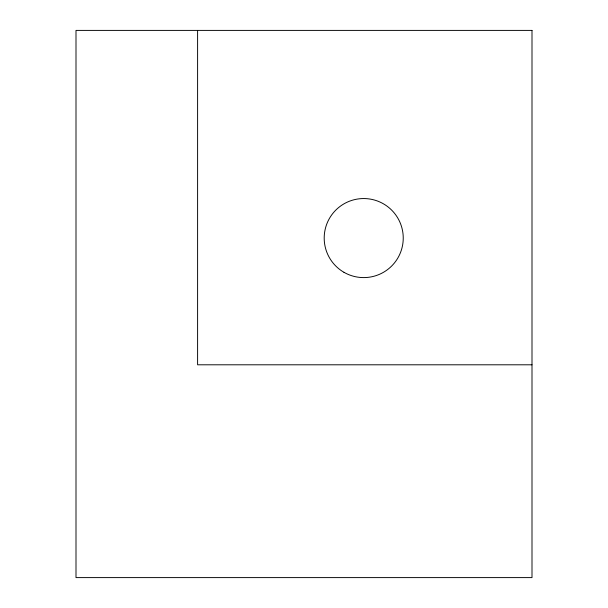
<?xml version="1.0" encoding="UTF-8"?>
<svg xmlns="http://www.w3.org/2000/svg" width="608" height="608" viewBox="0 0 608 608"><rect width="100%" height="100%" fill="white"/><g stroke="black" fill="none" stroke-linecap="round" stroke-linejoin="round"><path stroke-width="0.91" d="M532 364.8L197.6 364.8L197.6 30.4M532 30.4L76 30.4L76 577.6L532 577.6L532 30.4M343.961 272.3A39.52 39.52 0 0 0 403.241 238.078A39.52 39.52 0 0 0 343.961 203.847A39.52 39.52 0 0 0 343.961 272.3"/></g></svg>
